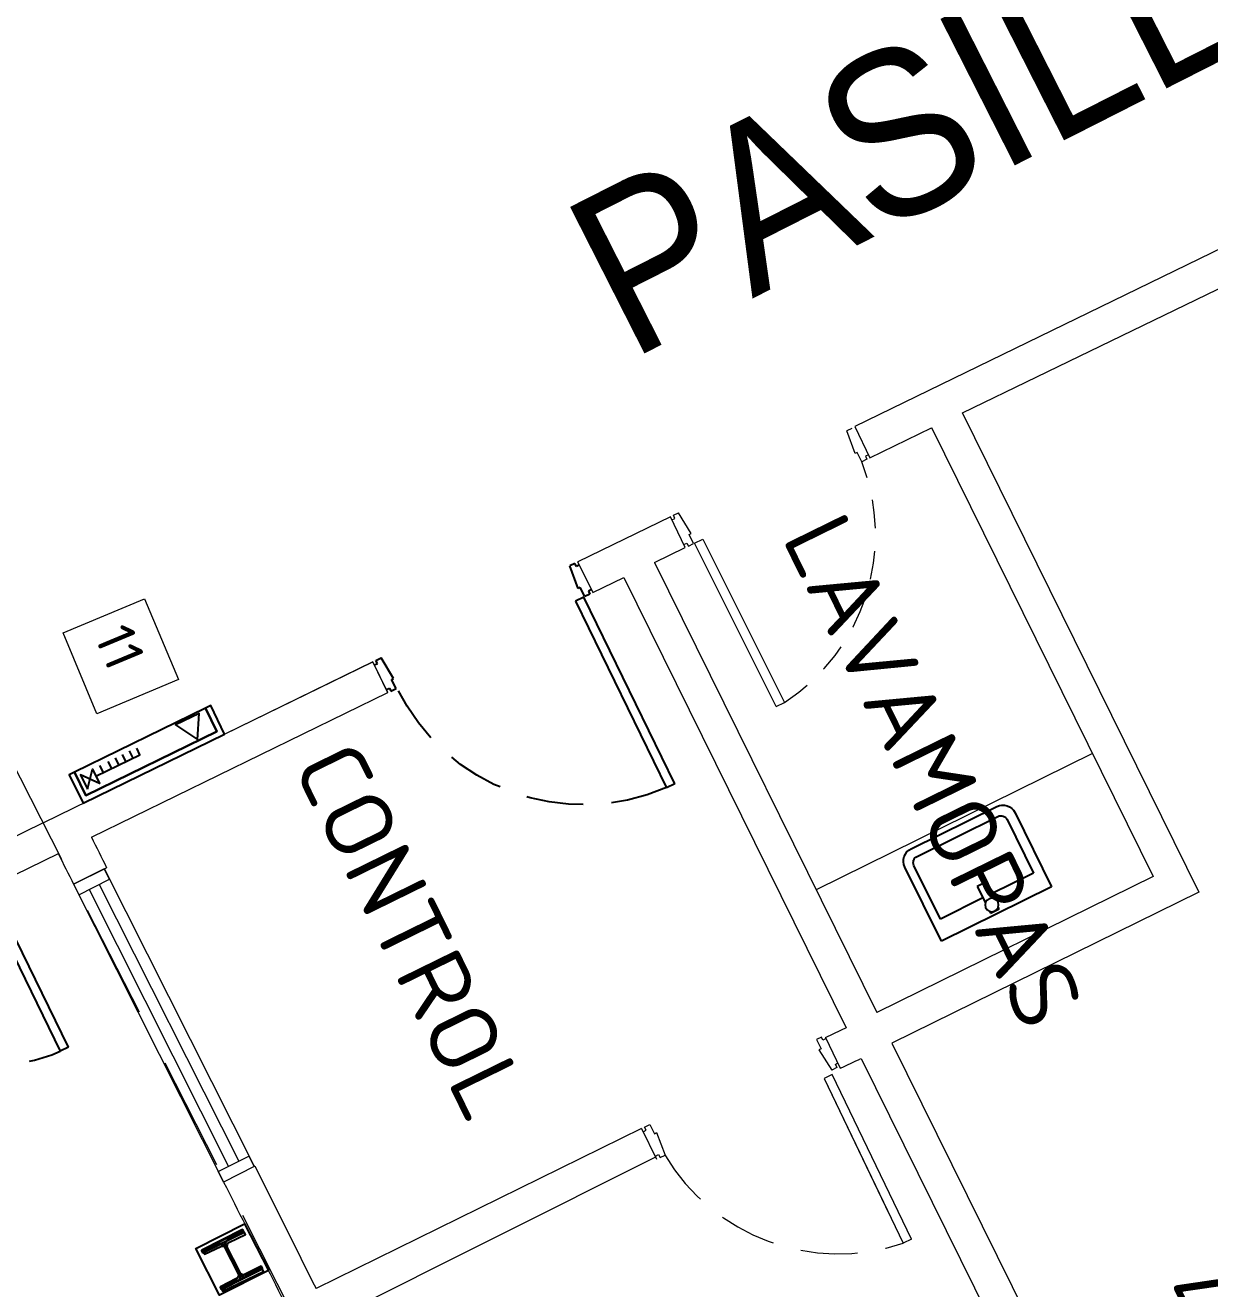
# Model space of a CAD drawing. Header units: metres. Extents: x 2 to 659295185, y -28 to 1124222152.
# Drawn here: x 655476.81 to 655482.01, y 1126250.53 to 1126256.07 of the extents above; entities that cross this region are included whole.
import ezdxf
from ezdxf.enums import TextEntityAlignment as Align

# ---------------------------------------------------------------- set-up
doc = ezdxf.new("R2010")
doc.units = ezdxf.units.M
doc.header["$MEASUREMENT"] = 0
for name, pattern in [('CCSM_C1_CUERPO NS$0$CONTINUA', [0]), ('CCSM_C1_CUERPO NS$0$DASHED', [0.75, 0.5, -0.25]), ('CCSM_C1_CUERPO NS$0$HIDDEN', [0.375, 0.25, -0.125]), ('CCSM_C1_CUERPO NS$0$HIDDEN2', [0.1875, 0.125, -0.0625]), ('DASHDOT', [1, 0.5, -0.25, 0, -0.25])]:
    doc.linetypes.add(name, pattern=pattern)
doc.layers.get('0').update_dxf_attribs({"linetype": 'CONTINUOUS'})
for name, color, linetype in [('CCSM_C1_CUERPO BJ$0$A-LOCAL ID', 7, 'CONTINUOUS'), ('CCSM_C1_CUERPO BJ$0$ID_Nº LOCAL', 7, 'CONTINUOUS'), ('CCSM_C1_CUERPO NS$0$A-EQUIPOS', 9, 'CONTINUOUS'), ('CCSM_C1_CUERPO NS$0$A-PARED', 2, 'CCSM_C1_CUERPO NS$0$CONTINUA'), ('CCSM_C1_CUERPO NS$0$A-PROYECCIONES', 5, 'CCSM_C1_CUERPO NS$0$DASHED'), ('CCSM_C1_CUERPO NS$0$A-PUERTA', 5, 'CCSM_C1_CUERPO NS$0$CONTINUA'), ('CCSM_C1_CUERPO NS$0$A-SANITARIOS', 3, 'CONTINUOUS'), ('CCSM_C1_CUERPO NS$0$A-TEXTOS AREAS', 7, 'CONTINUOUS'), ('CCSM_C1_CUERPO NS$0$A-VENTANAS', 4, 'CONTINUOUS'), ('CCSM_C1_CUERPO NS$0$E-CM', 3, 'CONTINUOUS'), ('CCSM_C1_CUERPO NS$0$TEX-ROT', 7, 'CONTINUOUS'), ('CCSM_XREF ESTRUCTURA15$0$E_PLANCHAS S', 67, 'CONTINUOUS'), ('CCSM_XREF ESTRUCTURA15$0$PLANCHAS VERIFICADAS ANDENES  Y AMPLIACION LOCALES H Y N 12-05-2011', 8, 'CONTINUOUS')]:
    doc.layers.add(name, color=color, linetype=linetype)
doc.layers.add('CCSM_C1_CUERPO NS$0$A-AREAS COMERCIALES', color=151, linetype='CONTINUOUS', plot=False)
doc.layers.add('CCSM_XREF ESTRUCTURA15$0$E-CS-COLUMNA', color=2, linetype='CONTINUOUS', lineweight=35)
doc.layers.add('LOCALES ASIGNADOS', color=41, linetype='DASHDOT', lineweight=0)
doc.styles.add('CCSM_C1_CUERPO BJ$0$ROMANS', font='romans__.ttf')
doc.styles.add('CCSM_C1_CUERPO BJ$0$sigo', font='arial.ttf', dxfattribs={"width": 0.9})
doc.styles.add('CCSM_C1_CUERPO NS$0$ROMANS', font='romans__.ttf')

# ---------------------------------------------------------------- blocks, each defined once
blk = doc.blocks.new('CCSM_C1_CUERPO NS$0$P. Doble 180+')
for p, q in [((-0.1376, 1.6192), (-0.1526, 1.6192)), ((-0.1526, 1.6192), (-0.1526, 1.5942)), ((-0.1376, 1.6342), (-0.1376, 1.6192)), ((-0.0176, 1.6342), (-0.1376, 1.6342)), ((-0.0176, 1.6342), (-0.0176, 1.6192)), ((-0.0176, 1.6192), (-0.0026, 1.6192)), ((-0.0026, 1.6192), (-0.0026, 1.5942)), ((-0.9351, 1.5892), (-0.1526, 1.5892)), ((-0.9351, 1.5892), (-0.9351, 1.5492)), ((-0.1526, 1.5942), (-0.1076, 1.5942)), ((-0.1526, 1.5892), (-0.1526, 1.5492)), ((-0.1076, 1.5842), (-0.0026, 1.5945)), ((-0.1076, 1.5942), (-0.1076, 1.5842)), ((-0.1526, 1.5492), (-0.9351, 1.5492)), ((-0.1526, 0.0692), (-0.9351, 0.0692)), ((-0.9351, 0.0292), (-0.9351, 0.0692)), ((-0.1526, 0.0292), (-0.1526, 0.0692)), ((-0.9351, 0.0292), (-0.1526, 0.0292)), ((-0.1526, 0.0242), (-0.1076, 0.0242)), ((-0.1526, -0.0008), (-0.1526, 0.0242)), ((-0.1076, 0.0242), (-0.1076, 0.0342)), ((-0.1076, 0.0342), (-0.0026, 0.0238)), ((-0.0026, -0.0008), (-0.0026, 0.0242)), ((-0.1376, -0.0008), (-0.1526, -0.0008)), ((-0.1376, -0.0158), (-0.1376, -0.0008)), ((-0.0176, -0.0158), (-0.1376, -0.0158)), ((-0.0176, -0.0008), (-0.0026, -0.0008)), ((-0.0176, -0.0158), (-0.0176, -0.0008))]:
    blk.add_line(p, q)
at = {"color": 8, "linetype": 'CCSM_C1_CUERPO NS$0$HIDDEN'}
for centre, radius, start, end in [((-0.0529, 1.7047), 0.8959, 189.9998, 268.4186), ((-0.1527, 0.0292), 0.7836, 84.5058, 177.0759)]:
    blk.add_arc(centre, radius, start, end, dxfattribs=at)
blk = doc.blocks.new('CCSM_C1_CUERPO NS$0$P.Der 100.15')
for p, q in [((-0.045, 0.91), (-0.085, 0.91)), ((-0.085, 0), (-0.085, 0.91)), ((-0.045, 0.91), (-0.045, 0)), ((-0.985, -0.015), (-0.985, 0)), ((-0.985, 0), (-0.96, 0)), ((-0.96, 0), (-0.96, -0.045)), ((-0.04, 0), (-0.04, -0.045)), ((-0.015, 0), (-0.04, 0)), ((-0.015, -0.015), (-0.015, 0)), ((-1, -0.015), (-0.985, -0.015)), ((-0.96, -0.045), (-0.95, -0.045)), ((-0.95, -0.045), (-0.96, -0.15)), ((-0.045, 0), (-0.085, 0)), ((-0.05, -0.045), (-0.04, -0.15)), ((-0.04, -0.045), (-0.05, -0.045)), ((0, -0.015), (-0.015, -0.015)), ((-1, -0.135), (-0.985, -0.135)), ((-0.985, -0.135), (-0.985, -0.15)), ((-0.985, -0.15), (-0.96, -0.15)), ((-0.015, -0.15), (-0.04, -0.15)), ((0, -0.135), (-0.015, -0.135)), ((-0.015, -0.135), (-0.015, -0.15))]:
    blk.add_line(p, q)
at = {"color": 8, "linetype": 'CCSM_C1_CUERPO NS$0$HIDDEN'}
blk.add_arc((-0.045, 0), 0.91, 92.5193, 180, dxfattribs=at)
blk = doc.blocks.new('CCSM_C1_CUERPO NS$0$Lavamopa')
for p, q in [((0.2073, 0.4073), (-0.2111, 0.4073)), ((-0.2711, 0.3473), (-0.2711, -0.0149)), ((-0.2264, 0.3356), (-0.2264, 0.0743)), ((0.1987, 0.3656), (-0.1964, 0.3656)), ((0.2287, 0.0743), (0.2287, 0.3356)), ((0.2673, -0.0149), (0.2673, 0.3473)), ((-0.0212, 0.0516), (-0.0212, 0.1308)), ((-0.0212, 0.1308), (0.0204, 0.1308)), ((0.0204, 0.1308), (0.0204, 0.0503)), ((-0.2264, 0.0743), (-0.0212, 0.0743)), ((0.0204, 0.0743), (0.2287, 0.0743)), ((-0.0212, 0), (-0.0212, 0.0078)), ((0.0204, 0), (-0.0212, 0)), ((0.0204, 0.0092), (0.0204, 0)), ((-0.2711, -0.0149), (0.2673, -0.0149))]:
    blk.add_line(p, q)
blk.add_circle((-0.001, 0.0297), 0.0297)
for centre, radius, start, end in [((-0.2111, 0.3473), 0.06, 90, 180), ((0.2073, 0.3473), 0.06, 0, 90), ((-0.1964, 0.3356), 0.03, 90, 180), ((0.1987, 0.3356), 0.03, 0, 90)]:
    blk.add_arc(centre, radius, start, end)
blk = doc.blocks.new('CCSM_C1_CUERPO NS$0$HEA200')
blk.add_lwpolyline([(3.2, 27.5), (3.2, 162, -0.410123), (21, 180), (100, 180), (100, 190), (-100, 190), (-100, 180), (-21, 180, -0.410123), (-3.3, 162), (-3.3, 28, -0.410123), (-21, 10), (-100, 10), (-100, 0), (100, 0), (100, 10), (21, 10, -0.418316), (3.2, 28)], format="xyb")
blk = doc.blocks.new('CCSM_C1_CUERPO NS$0$CAJA DE MANGUERA')
for points in [[(0.4441, 0.0728), (0.4734, -0.1058), (0.4404, -0.1112), (0.4166, 0.0345), (-0.4058, -0.1003), (-0.3819, -0.246), (-0.4148, -0.2514), (-0.4441, -0.0728)], [(0.4166, 0.0345), (0.4404, -0.1112), (-0.3819, -0.246), (-0.4058, -0.1003)], [(0.2986, 0.0082), (0.3933, -0.1075), (0.2458, -0.1317)], [(-0.3782, -0.1235), (-0.2881, -0.2015), (-0.3029, -0.1111), (-0.3634, -0.2138)]]:
    blk.add_lwpolyline(points, close=True)
for points in [[(-0.2955, -0.1563), (-0.0187, -0.111), (-0.012, -0.1522)], [(-0.1961, -0.14), (-0.1888, -0.1847)], [(-0.1509, -0.1326), (-0.1436, -0.1773)], [(-0.1074, -0.1255), (-0.1001, -0.1702)], [(-0.0622, -0.1181), (-0.0549, -0.1628)], [(-0.248, -0.1485), (-0.2407, -0.1932)]]:
    blk.add_lwpolyline(points)
blk = doc.blocks.new('CCSM_XREF ESTRUCTURA15$0$A$C56CE3517')
at = {"layer": 'CCSM_XREF ESTRUCTURA15$0$E-CS-COLUMNA'}
blk.add_lwpolyline([(-0.1625, -0.1033), (-0.028, -0.1033, -0.410123), (-0.01, -0.121), (-0.01, -0.2), (0, -0.2), (0, 0), (-0.01, 0), (-0.01, -0.079, -0.410123), (-0.028, -0.0968), (-0.162, -0.0968, -0.410123), (-0.18, -0.079), (-0.18, 0), (-0.19, 0), (-0.19, -0.2), (-0.18, -0.2), (-0.18, -0.121, -0.418316), (-0.162, -0.1033)], format="xyb", dxfattribs=at)
at = {"layer": 'CCSM_XREF ESTRUCTURA15$0$E_PLANCHAS S'}
blk.add_lwpolyline([(-0.21, 0.02), (0.02, 0.02), (0.02, -0.22), (-0.21, -0.22)], close=True, dxfattribs=at)
blk = doc.blocks.new('CCSM_C1_CUERPO BJ$0$IDENT LOCAL')
at = {"style": 'CCSM_C1_CUERPO BJ$0$ROMANS'}
for tag, height, p in [('AREA-EXACTA', 0.5, (0.5872, 0.0962)), ('NºLOCAL', 0.7, (1.1699, 0.1194)), ('RUBRO', 0.35, (0, 0)), ('USO', 0.35, (-0.5872, -0.0962))]:
    blk.add_attdef(tag, text='', height=height, rotation=279.30845, dxfattribs=at).set_placement(p, align=Align.BOTTOM_CENTER)

msp = doc.modelspace()

# ---------------------------------------------------------------- hatches: boundary and pattern name
at = {"layer": 'LOCALES ASIGNADOS'}
h = msp.add_hatch(color=256, dxfattribs=at)
edge = h.paths.add_edge_path()
edge.add_arc((219491.1056, 1054914.3756), 441878.9229, 9.308049718, 9.309563548, ccw=False)
edge.add_line((655551.8097, 1126384.9626), (655564.5398, 1126387.0492))
edge.add_line((655564.5398, 1126387.0492), (655562.5867, 1126398.9652))
edge.add_line((655562.5867, 1126398.9652), (655552.3922, 1126397.2942))
edge.add_line((655552.3922, 1126397.2942), (655552.4569, 1126396.8995))
edge.add_line((655552.4569, 1126396.8995), (655549.9212, 1126396.4839))

# ---------------------------------------------------------------- linework, layer by layer
at = {"layer": 'CCSM_C1_CUERPO NS$0$A-AREAS COMERCIALES', "lineweight": 5}
msp.add_lwpolyline([(655487.1237, 1126261.2566, -0.017346), (655471.635, 1126296.0281, 0.000002), (655460.8734, 1126290.2684, 0.013291), (655476.3378, 1126255.9966)], format="xyb", close=True, dxfattribs=at)
at = {"layer": 'CCSM_C1_CUERPO NS$0$A-PARED', "lineweight": 5}
for p, q in [((655480.9209, 1126254.3701), (655481.959, 1126252.269)), ((655480.9209, 1126254.3701), (655481.959, 1126252.269)), ((655480.7861, 1126254.3043), (655481.758, 1126252.3372)), ((655480.7861, 1126254.3043), (655481.758, 1126252.3372)), ((655479.642, 1126253.9135), (655479.237, 1126253.716)), ((655479.642, 1126253.9135), (655479.237, 1126253.716)), ((655479.7075, 1126253.7783), (655479.642, 1126253.9135)), ((655479.7075, 1126253.7783), (655479.642, 1126253.9135)), ((655479.5726, 1126253.7128), (655479.7074, 1126253.7785)), ((655479.5726, 1126253.7128), (655479.7074, 1126253.7785)), ((655479.3033, 1126253.5805), (655479.237, 1126253.716)), ((655479.3033, 1126253.5805), (655479.237, 1126253.716)), ((655479.5726, 1126253.7128), (655480.5468, 1126251.7409)), ((655479.5726, 1126253.7128), (655480.5468, 1126251.7409)), ((655479.3029, 1126253.5813), (655479.4377, 1126253.647)), ((655479.3029, 1126253.5813), (655479.4377, 1126253.647)), ((655479.4377, 1126253.647), (655480.4122, 1126251.6746)), ((655479.4377, 1126253.647), (655480.4122, 1126251.6746)), ((655479.5003, 1126253.5131), (655479.5004, 1126253.5132)), ((655479.5003, 1126253.5131), (655479.5004, 1126253.5132)), ((655477.1727, 1126252.7097), (655478.3383, 1126253.2779)), ((655477.1727, 1126252.7097), (655478.3383, 1126253.2779)), ((655477.1727, 1126252.7097), (655478.3383, 1126253.2779)), ((655478.4044, 1126253.1423), (655478.3381, 1126253.2778)), ((655477.1045, 1126252.5096), (655478.404, 1126253.1431)), ((655477.1045, 1126252.5096), (655478.404, 1126253.1431)), ((655476.8933, 1126252.5717), (655476.8933, 1126252.5717)), ((655476.8933, 1126252.5717), (655476.8933, 1126252.5717)), ((655476.8933, 1126252.5717), (655476.8933, 1126252.5717)), ((655476.9593, 1126252.4375), (655476.9592, 1126252.4376)), ((655476.9593, 1126252.4375), (655476.9592, 1126252.4376)), ((655476.9593, 1126252.4375), (655476.9592, 1126252.4376)), ((655476.9593, 1126252.4375), (655476.9592, 1126252.4376)), ((655476.9593, 1126252.4375), (655476.9592, 1126252.4376)), ((655476.9593, 1126252.4375), (655476.9592, 1126252.4376)), ((655477.0265, 1126252.3036), (655477.1711, 1126252.3752)), ((655477.0265, 1126252.3036), (655477.1711, 1126252.3752)), ((655477.0265, 1126252.3036), (655477.1711, 1126252.3752)), ((655477.0265, 1126252.3036), (655477.161, 1126252.3701)), ((655477.0265, 1126252.3036), (655477.161, 1126252.3701)), ((655477.0265, 1126252.3036), (655477.161, 1126252.3701)), ((655481.758, 1126252.3372), (655480.5468, 1126251.7409)), ((655481.758, 1126252.3372), (655480.5468, 1126251.7409)), ((655481.959, 1126252.269), (655480.6132, 1126251.6064)), ((655481.959, 1126252.269), (655480.6132, 1126251.6064)), ((655480.3218, 1126251.6318), (655480.3869, 1126251.4969)), ((655480.3218, 1126251.6318), (655480.3869, 1126251.4969)), ((655480.6132, 1126251.6064), (655481.3662, 1126250.0825)), ((655480.6132, 1126251.6064), (655481.3662, 1126250.0825)), ((655480.4787, 1126251.5401), (655481.1652, 1126250.1505)), ((655480.4787, 1126251.5401), (655481.1652, 1126250.1505)), ((655479.5154, 1126251.233), (655478.0895, 1126250.531)), ((655479.5154, 1126251.233), (655478.0895, 1126250.531)), ((655479.5154, 1126251.233), (655479.5817, 1126251.0985)), ((655479.5154, 1126251.233), (655479.5817, 1126251.0985)), ((655479.5769, 1126251.1079), (655478.1629, 1126250.3999)), ((655477.8215, 1126251.0674), (655477.6841, 1126250.9982)), ((655477.8215, 1126251.0674), (655477.6841, 1126250.9982)), ((655477.8215, 1126251.0674), (655477.6841, 1126250.9982))]:
    msp.add_line(p, q, dxfattribs=at)
at = {"layer": 'CCSM_C1_CUERPO NS$0$A-PARED', "lineweight": 5, "ltscale": 0.5}
msp.add_lwpolyline([(655480.9218, 1126254.3683), (655487.2059, 1126257.4129), (655487.1329, 1126257.5609), (655480.4503, 1126254.3093), (655480.5168, 1126254.1721), (655480.7868, 1126254.3029)], dxfattribs=at)
msp.add_lwpolyline([(655480.9218, 1126254.3683), (655487.2059, 1126257.4129), (655487.1329, 1126257.5609), (655480.4503, 1126254.3093), (655480.5168, 1126254.1721), (655480.7868, 1126254.3029)], dxfattribs=at)
at = {"layer": 'CCSM_C1_CUERPO NS$0$A-PARED', "lineweight": 5}
for points in [[(655478.3381, 1126253.2778), (655476.8941, 1126252.5721), (655476.8938, 1126252.5726), (655476.6359, 1126252.4465), (655476.7013, 1126252.3117), (655476.96, 1126252.438)], [(655478.3381, 1126253.2778), (655476.8941, 1126252.5721), (655476.8938, 1126252.5726), (655476.6359, 1126252.4465), (655476.7013, 1126252.3117), (655476.96, 1126252.438)], [(655478.404, 1126253.1431), (655478.3381, 1126253.2778), (655476.8941, 1126252.5721), (655476.8938, 1126252.5726), (655476.6359, 1126252.4465), (655476.7013, 1126252.3117), (655476.96, 1126252.438)]]:
    msp.add_lwpolyline(points, dxfattribs=at)
for centre, radius, start, end in [((655980.4715, 1126501.848), 561.7365, 206.351112, 206.366412), ((655980.4715, 1126501.848), 561.7365, 206.351112, 206.366412), ((655980.4715, 1126501.848), 561.7365, 206.351112, 206.366412), ((656052.579, 1126541.4085), 644.0826, 206.6574242, 206.670768), ((655239.6553, 1126759.202), 561.7365, 295.368161, 295.378364), ((655239.6553, 1126759.202), 561.7365, 295.368161, 295.378364), ((655239.7204, 1126759.0671), 561.7365, 295.368161, 295.378364), ((655239.7204, 1126759.0671), 561.7365, 295.368161, 295.378364), ((655980.4715, 1126501.848), 561.7365, 206.51539, 206.576551), ((655980.4715, 1126501.848), 561.7365, 206.51539, 206.576551), ((656052.579, 1126541.4085), 644.0826, 206.8007975, 206.8762634), ((655955.3418, 1126488.3842), 545.8299, 205.811604, 208.971189)]:
    msp.add_arc(centre, radius, start, end, dxfattribs=at)
at = {"layer": 'CCSM_C1_CUERPO NS$0$A-PROYECCIONES', "lineweight": 5}
msp.add_lwpolyline([(655480.5213, 1126245.4343), (655469.4494, 1126240.0339), (655464.3831, 1126250.1678), (655475.387, 1126255.5326)], close=True, dxfattribs=at)
at = {"layer": 'CCSM_C1_CUERPO NS$0$A-PUERTA', "lineweight": 5}
for p, q in [((655480.4378, 1126254.3006), (655480.4153, 1126254.2897)), ((655480.4378, 1126254.3006), (655480.4153, 1126254.2897)), ((655480.4521, 1126254.1908), (655480.4153, 1126254.2897)), ((655480.4521, 1126254.1908), (655480.4153, 1126254.2897)), ((655480.4611, 1126254.1952), (655480.4521, 1126254.1908)), ((655480.4611, 1126254.1952), (655480.4521, 1126254.1908)), ((655480.4808, 1126254.1547), (655480.4611, 1126254.1952)), ((655480.4808, 1126254.1547), (655480.4611, 1126254.1952)), ((655480.5033, 1126254.1656), (655480.4808, 1126254.1547)), ((655480.5033, 1126254.1656), (655480.4808, 1126254.1547)), ((655480.5102, 1126254.1856), (655480.4967, 1126254.1791)), ((655480.5102, 1126254.1856), (655480.4967, 1126254.1791)), ((655480.4967, 1126254.1791), (655480.5033, 1126254.1656)), ((655480.4967, 1126254.1791), (655480.5033, 1126254.1656)), ((655479.6555, 1126253.92), (655479.678, 1126253.9309)), ((655479.6555, 1126253.92), (655479.678, 1126253.9309)), ((655479.7328, 1126253.8408), (655479.678, 1126253.9309)), ((655479.7328, 1126253.8408), (655479.678, 1126253.9309)), ((655479.6485, 1126253.9), (655479.662, 1126253.9065)), ((655479.6485, 1126253.9), (655479.662, 1126253.9065)), ((655479.662, 1126253.9065), (655479.6555, 1126253.92)), ((655479.662, 1126253.9065), (655479.6555, 1126253.92)), ((655479.7238, 1126253.8364), (655479.7328, 1126253.8408)), ((655479.7238, 1126253.8364), (655479.7328, 1126253.8408)), ((655479.7434, 1126253.7959), (655479.7238, 1126253.8364)), ((655479.7434, 1126253.7959), (655479.7238, 1126253.8364)), ((655479.7479, 1126253.7981), (655479.7839, 1126253.8156)), ((655479.7479, 1126253.7981), (655479.7839, 1126253.8156)), ((655479.7839, 1126253.8156), (655480.1355, 1126253.1137)), ((655479.7839, 1126253.8156), (655480.1355, 1126253.1137)), ((655479.7009, 1126253.792), (655479.7144, 1126253.7985)), ((655479.7009, 1126253.792), (655479.7144, 1126253.7985)), ((655479.7144, 1126253.7985), (655479.7209, 1126253.785)), ((655479.7144, 1126253.7985), (655479.7209, 1126253.785)), ((655479.7209, 1126253.785), (655479.7434, 1126253.7959)), ((655479.7209, 1126253.785), (655479.7434, 1126253.7959)), ((655480.1061, 1126253.0828), (655479.7479, 1126253.7981)), ((655480.1061, 1126253.0828), (655479.7479, 1126253.7981)), ((655480.1061, 1126253.0828), (655480.1421, 1126253.1002)), ((655480.1061, 1126253.0828), (655480.1421, 1126253.1002)), ((655480.3042, 1126251.6336), (655480.2819, 1126251.6222)), ((655480.3042, 1126251.6336), (655480.2819, 1126251.6222)), ((655480.2819, 1126251.6222), (655480.3024, 1126251.5821)), ((655480.2819, 1126251.6222), (655480.3024, 1126251.5821)), ((655480.311, 1126251.6202), (655480.3042, 1126251.6336)), ((655480.311, 1126251.6202), (655480.3042, 1126251.6336)), ((655480.3244, 1126251.627), (655480.311, 1126251.6202)), ((655480.3244, 1126251.627), (655480.311, 1126251.6202)), ((655480.3024, 1126251.5821), (655480.2935, 1126251.5776)), ((655480.3024, 1126251.5821), (655480.2935, 1126251.5776)), ((655480.2935, 1126251.5776), (655480.3501, 1126251.4886)), ((655480.2935, 1126251.5776), (655480.3501, 1126251.4886)), ((655480.3724, 1126251.5), (655480.3501, 1126251.4886)), ((655480.3724, 1126251.5), (655480.3501, 1126251.4886)), ((655480.3764, 1126251.5189), (655480.3629, 1126251.5124)), ((655480.3764, 1126251.5189), (655480.3629, 1126251.5124)), ((655480.3656, 1126251.5133), (655480.3724, 1126251.5)), ((655480.3656, 1126251.5133), (655480.3724, 1126251.5)), ((655480.3519, 1126251.4695), (655480.3158, 1126251.4522)), ((655480.3519, 1126251.4695), (655480.3158, 1126251.4522)), ((655480.3158, 1126251.4522), (655480.601, 1126250.857)), ((655480.3158, 1126251.4522), (655480.601, 1126250.857)), ((655480.6983, 1126250.7482), (655480.3519, 1126251.4695)), ((655480.6983, 1126250.7482), (655480.3519, 1126251.4695)), ((655479.5228, 1126251.2186), (655479.5361, 1126251.2254)), ((655479.5228, 1126251.2186), (655479.5361, 1126251.2254)), ((655479.5293, 1126251.2388), (655479.5516, 1126251.2502)), ((655479.5293, 1126251.2388), (655479.5516, 1126251.2502)), ((655479.5361, 1126251.2254), (655479.5293, 1126251.2388)), ((655479.5361, 1126251.2254), (655479.5293, 1126251.2388)), ((655479.5516, 1126251.2502), (655479.572, 1126251.2101)), ((655479.5516, 1126251.2502), (655479.572, 1126251.2101)), ((655479.572, 1126251.2101), (655479.5809, 1126251.2146)), ((655479.572, 1126251.2101), (655479.5809, 1126251.2146)), ((655479.5809, 1126251.2146), (655479.6198, 1126251.1165)), ((655479.5809, 1126251.2146), (655479.6198, 1126251.1165)), ((655479.5773, 1126251.1117), (655479.5907, 1126251.1185)), ((655479.5773, 1126251.1117), (655479.5907, 1126251.1185)), ((655479.5907, 1126251.1185), (655479.5975, 1126251.1052)), ((655479.5907, 1126251.1185), (655479.5975, 1126251.1052)), ((655479.5975, 1126251.1052), (655479.6198, 1126251.1165)), ((655479.5975, 1126251.1052), (655479.6198, 1126251.1165)), ((655480.6983, 1126250.7482), (655480.6622, 1126250.7309)), ((655480.6983, 1126250.7482), (655480.6622, 1126250.7309))]:
    msp.add_line(p, q, dxfattribs=at)
for points in [[(655479.7839, 1126253.8156), (655480.1421, 1126253.1002)], [(655479.7839, 1126253.8156), (655480.1421, 1126253.1002)], [(655480.3158, 1126251.4522), (655480.6622, 1126250.7309)], [(655480.3158, 1126251.4522), (655480.6622, 1126250.7309)]]:
    msp.add_lwpolyline(points, dxfattribs=at)
at = {"layer": 'CCSM_C1_CUERPO NS$0$A-PUERTA', "color": 8, "linetype": 'CCSM_C1_CUERPO NS$0$HIDDEN2', "lineweight": 5}
msp.add_arc((655479.6671, 1126253.8344), 0.8744, 302.8984, 21.4884, dxfattribs=at)
msp.add_arc((655479.6671, 1126253.8344), 0.8744, 302.8984, 21.4884, dxfattribs=at)
at = {"layer": 'CCSM_C1_CUERPO NS$0$A-PUERTA', "color": 8, "linetype": 'CCSM_C1_CUERPO NS$0$HIDDEN', "lineweight": 5}
msp.add_arc((655480.3774, 1126251.567), 0.8832, 210.6321, 288.8119, dxfattribs=at)
msp.add_arc((655480.3774, 1126251.567), 0.8832, 210.6321, 288.8119, dxfattribs=at)
at = {"layer": 'CCSM_C1_CUERPO NS$0$A-SANITARIOS', "linetype": 'CCSM_C1_CUERPO NS$0$CONTINUA', "lineweight": 5}
msp.add_line((655481.4917, 1126252.8762), (655480.281, 1126252.2789), dxfattribs=at)
msp.add_line((655481.4917, 1126252.8762), (655480.281, 1126252.2789), dxfattribs=at)
at = {"layer": 'CCSM_C1_CUERPO NS$0$A-VENTANAS', "lineweight": 5}
for p, q in [((655477.1613, 1126252.3695), (655477.8173, 1126251.0672)), ((655477.1613, 1126252.3695), (655477.8173, 1126251.0672)), ((655477.1613, 1126252.3695), (655477.8173, 1126251.0672)), ((655477.0265, 1126252.3036), (655477.6833, 1126250.9997)), ((655477.0945, 1126252.2799), (655477.7055, 1126251.0669)), ((655477.0945, 1126252.2799), (655477.7055, 1126251.0669)), ((655477.0945, 1126252.2799), (655477.7055, 1126251.0669)), ((655477.1391, 1126252.3024), (655477.7501, 1126251.0894)), ((655477.1391, 1126252.3024), (655477.7501, 1126251.0894)), ((655477.1391, 1126252.3024), (655477.7501, 1126251.0894))]:
    msp.add_line(p, q, dxfattribs=at)
for points in [[(655477.1605, 1126252.3711), (655477.0265, 1126252.3036), (655477.0498, 1126252.2574), (655477.1838, 1126252.3249)], [(655477.1605, 1126252.3711), (655477.0265, 1126252.3036), (655477.0498, 1126252.2574), (655477.1838, 1126252.3249)], [(655477.1605, 1126252.3711), (655477.0265, 1126252.3036), (655477.0498, 1126252.2574), (655477.1838, 1126252.3249)], [(655477.8181, 1126251.0656), (655477.6841, 1126250.9982), (655477.6608, 1126251.0444), (655477.7948, 1126251.1119)], [(655477.8181, 1126251.0656), (655477.6841, 1126250.9982), (655477.6608, 1126251.0444), (655477.7948, 1126251.1119)]]:
    msp.add_lwpolyline(points, close=True, dxfattribs=at)
msp.add_lwpolyline([(655477.8181, 1126251.0656), (655477.6841, 1126250.9982)], dxfattribs=at)
at = {"layer": 'CCSM_C1_CUERPO NS$0$TEX-ROT', "lineweight": 5}
msp.add_lwpolyline([(655477.3377, 1126253.5541), (655477.4858, 1126253.1997), (655477.1285, 1126253.0505), (655476.9804, 1126253.4049)], close=True, dxfattribs=at)

# ---------------------------------------------------------------- block references
at = {"layer": 'CCSM_C1_CUERPO BJ$0$A-LOCAL ID', "lineweight": 5}
ref = msp.add_blockref('CCSM_C1_CUERPO BJ$0$IDENT LOCAL', (655485.0667, 1126255.8359), dxfattribs=dict(at, xscale=0.8999999999329705, yscale=0.8999999999329705, zscale=0.8999999999329705, rotation=26.91451834181096))
ref.add_attrib('NºLOCAL', 'PASILLO DE SERVICIO 20', dxfattribs={"layer": 'CCSM_C1_CUERPO BJ$0$ID_Nº LOCAL', "height": 0.72, "rotation": 26.9145, "style": 'CCSM_C1_CUERPO BJ$0$sigo', "width": 0.9}).set_placement((655484.5167, 1126256.9193), align=Align.BOTTOM_CENTER)
at = {"layer": 'CCSM_C1_CUERPO NS$0$A-EQUIPOS', "lineweight": 5, "xscale": -0.7667190466684405, "yscale": 0.7667190455831587, "zscale": 0.7667190465888243, "rotation": 215.3233385894912}
msp.add_blockref('CCSM_C1_CUERPO NS$0$CAJA DE MANGUERA', (655477.3784, 1126252.8098), dxfattribs=at)
at = {"layer": 'CCSM_C1_CUERPO NS$0$A-PUERTA', "lineweight": 5, "xscale": -1, "rotation": 205.9891051549023}
msp.add_blockref('CCSM_C1_CUERPO NS$0$P.Der 100.15', (655479.3027, 1126253.5812), dxfattribs=at)
msp.add_blockref('CCSM_C1_CUERPO NS$0$P.Der 100.15', (655479.3027, 1126253.5812), dxfattribs=at)
at = {"layer": 'CCSM_C1_CUERPO NS$0$A-PUERTA', "lineweight": 5, "rotation": 115.9887402963234}
msp.add_blockref('CCSM_C1_CUERPO NS$0$P. Doble 180+', (655476.6201, 1126252.442), dxfattribs=at)
msp.add_blockref('CCSM_C1_CUERPO NS$0$P. Doble 180+', (655476.6201, 1126252.442), dxfattribs=at)
msp.add_blockref('CCSM_C1_CUERPO NS$0$P. Doble 180+', (655476.6201, 1126252.442), dxfattribs=at)
at = {"layer": 'CCSM_C1_CUERPO NS$0$A-SANITARIOS', "linetype": 'CCSM_C1_CUERPO NS$0$CONTINUA', "lineweight": 5, "extrusion": (-8.13294e-08, -3.0411e-08, 1), "xscale": -1, "rotation": 26.25921687626783}
msp.add_blockref('CCSM_C1_CUERPO NS$0$Lavamopa', (655481.0635, 1126252.1854, -0.0876), dxfattribs=at)
msp.add_blockref('CCSM_C1_CUERPO NS$0$Lavamopa', (655481.0635, 1126252.1854, -0.0876), dxfattribs=at)
at = {"layer": 'CCSM_C1_CUERPO NS$0$E-CM', "color": 8, "lineweight": 5, "xscale": 0.001000000056209361, "yscale": 0.001000000056209361, "zscale": 0.001000000056209361, "rotation": 205.8880700534982}
msp.add_blockref('CCSM_C1_CUERPO NS$0$HEA200', (655477.6862, 1126250.7341), dxfattribs=at)
msp.add_blockref('CCSM_C1_CUERPO NS$0$HEA200', (655477.6862, 1126250.7341), dxfattribs=at)
at = {"layer": 'CCSM_XREF ESTRUCTURA15$0$PLANCHAS VERIFICADAS ANDENES  Y AMPLIACION LOCALES H Y N 12-05-2011', "lineweight": 5, "rotation": 297.0409781465718}
msp.add_blockref('CCSM_XREF ESTRUCTURA15$0$A$C56CE3517', (655477.8535, 1126250.6196), dxfattribs=at)

# ---------------------------------------------------------------- texts
at = {"layer": 'CCSM_C1_CUERPO NS$0$A-TEXTOS AREAS', "lineweight": 5, "style": 'CCSM_C1_CUERPO NS$0$ROMANS'}
msp.add_text('LAVAMOPAS', height=0.3, rotation=296.1282, dxfattribs=at).set_placement((655480.1275, 1126253.8235))
msp.add_text('LAVAMOPAS', height=0.3, rotation=296.1282, dxfattribs=at).set_placement((655480.1275, 1126253.8235))
at = {"layer": 'CCSM_C1_CUERPO NS$0$A-TEXTOS AREAS', "lineweight": 5, "char_height": 0.3, "width": 1.815487, "attachment_point": 1, "rotation": 296.1282, "style": 'CCSM_C1_CUERPO NS$0$ROMANS'}
for s, insert in [('CONTROL', (655478.2538, 1126252.9535)), ('CONTROL', (655478.2538, 1126252.9535)), ('CUARTO ELECTRICO\\P45.80m2', (655482.947, 1126251.1037))]:
    msp.add_mtext(s, dxfattribs=dict(at, insert=insert))
at = {"layer": 'CCSM_C1_CUERPO NS$0$TEX-ROT', "lineweight": 5, "insert": (655477.2736, 1126253.4599), "char_height": 0.17303, "width": 0.010152, "attachment_point": 1, "rotation": 292.627, "style": 'CCSM_C1_CUERPO NS$0$ROMANS'}
msp.add_mtext('11', dxfattribs=at)

doc.saveas('drawing.dxf')
